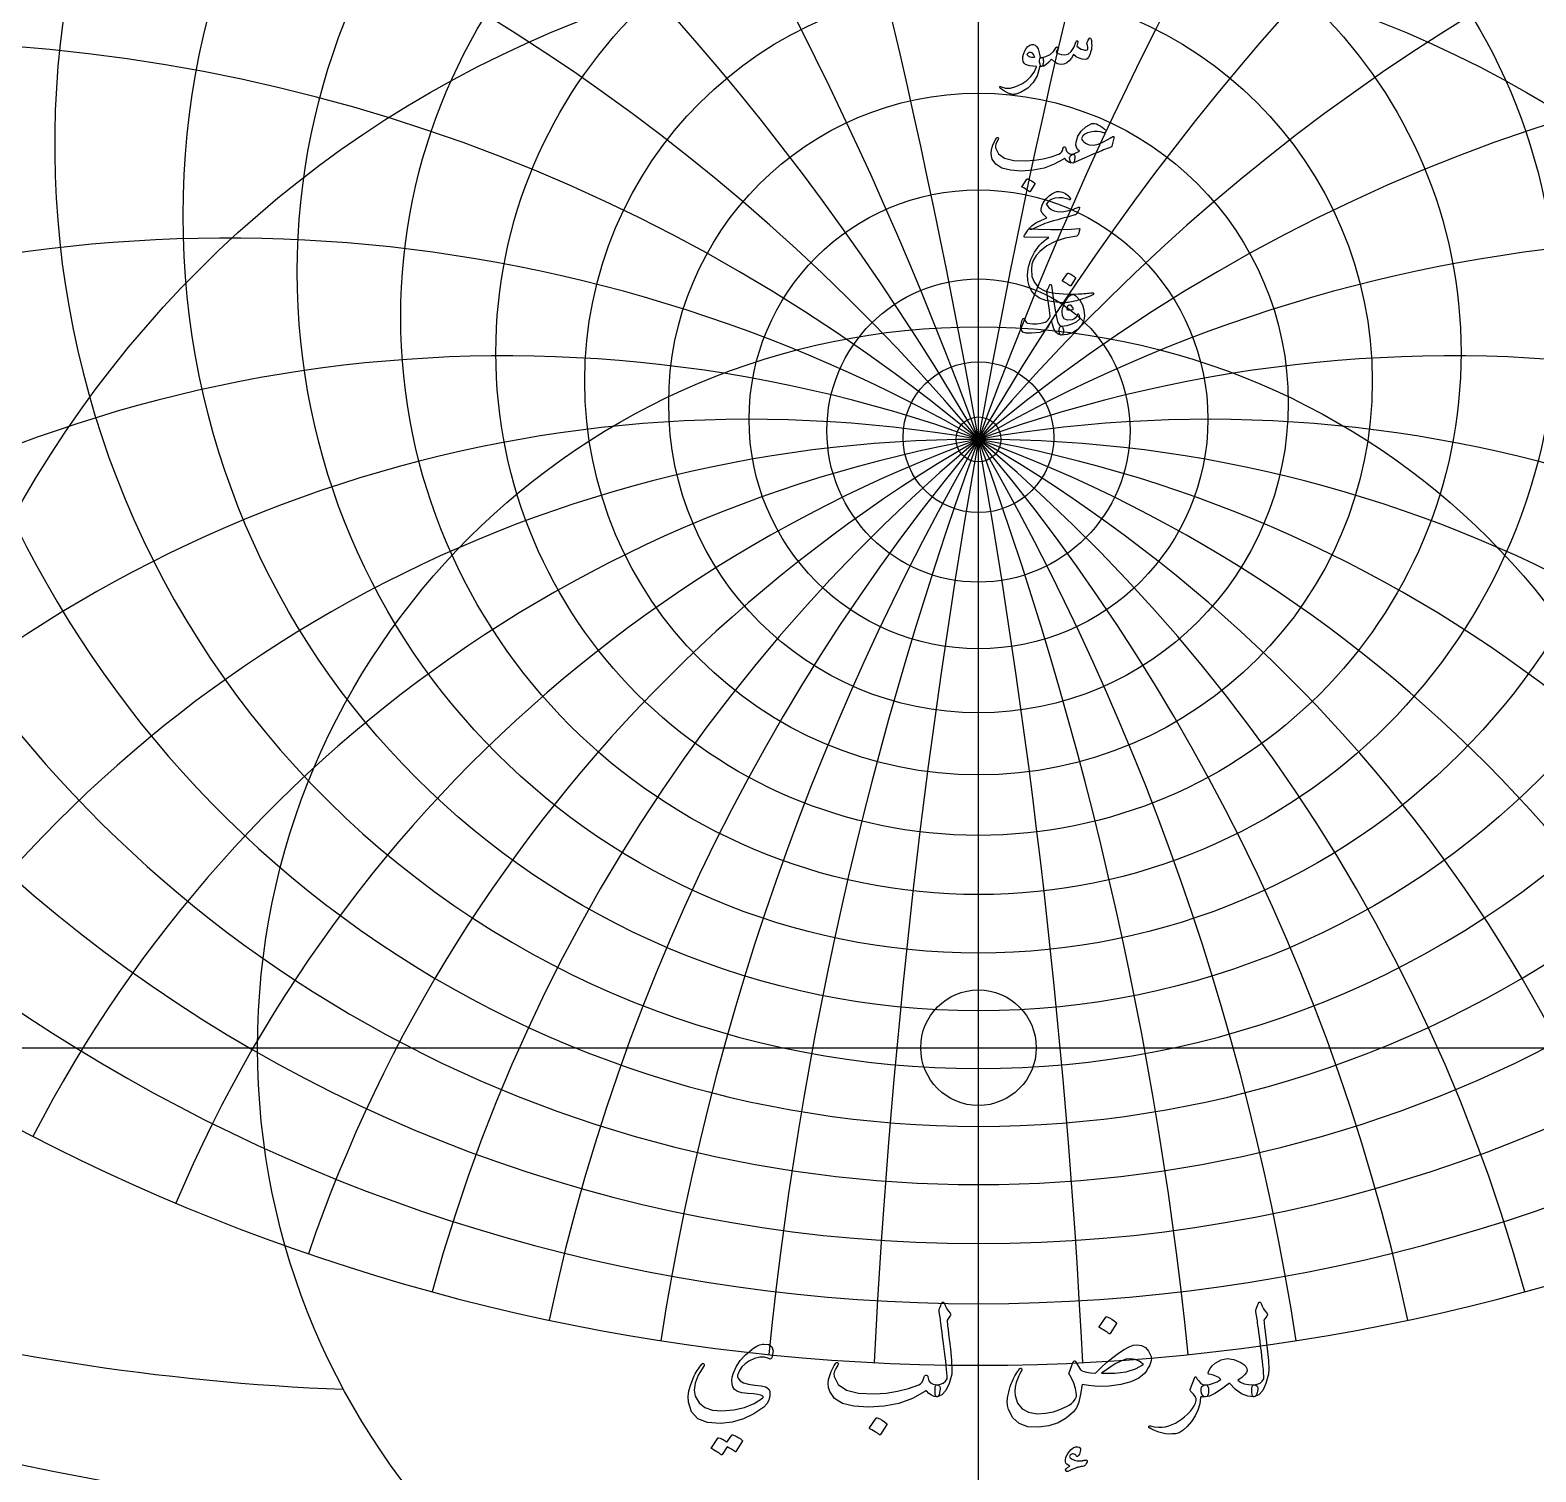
# Model space of a CAD drawing. Header units: millimetres. Extents: x -51 to 51, y -51 to 52.
# Drawn here: x -28.16 to 16.55, y -12.59 to 30.21 of the extents above; entities that cross this region are included whole.
import ezdxf

# ---------------------------------------------------------------- set-up
doc = ezdxf.new("R2010")
doc.units = ezdxf.units.MM
for name, color, linetype in [('CUT_INNER', 6, 'Continuous'), ('CUT_OUTER', 1, 'Continuous'), ('ENGRAVE', 7, 'Continuous'), ('ENGRAVE_FINE', 8, 'Continuous'), ('TEXT', 5, 'Continuous')]:
    doc.layers.add(name, color=color, linetype=linetype)

msp = doc.modelspace()

# ---------------------------------------------------------------- linework, layer by layer
at = {"layer": 'CUT_INNER'}
msp.add_circle((0, 0), 1.715, dxfattribs=at)
at = {"layer": 'CUT_OUTER'}
msp.add_arc((-0.0002, -0.0001), 50.6325, 130.42941, 87.80108, dxfattribs=at)
at = {"layer": 'ENGRAVE'}
for points in [[(0, -49.95), (0, 49.95)], [(-49.95, 0), (49.95, 0)]]:
    msp.add_lwpolyline(points, dxfattribs=at)
for centre, radius in [((0, 0), 49.95), ((0, 24.7087), 23.6145), ((0, 23.0358), 20.2232), ((0, 21.6992), 17.1524), ((0, 20.6336), 14.3273), ((0, 0), 32.6967), ((0, 19.7924), 11.6907), ((0, 19.1419), 9.1975), ((0, 18.6579), 6.8111), ((0, 18.3233), 4.5004), ((0, 0), 21.4029), ((0, 18.1268), 2.2383), ((0, 18.062), 0.666)]:
    msp.add_circle(centre, radius, dxfattribs=at)
for centre, radius, start, end in [((0, 26.8097), 27.428, 135.87342, 44.12658), ((0, 29.4721), 31.8063, 160.8584, 19.1416), ((0, 32.895), 36.9579, 178.89168, 1.10832), ((0, 37.3876), 43.202, 193.77581, 346.22419), ((0, 43.4564), 51.0551, 206.79103, 333.20897), ((0, -20.5637), 38.6257, 32.16667, 147.83333), ((0, -20.5637), 38.6257, 32.16667, 147.83333), ((0, 51.9886), 61.4157, 218.550774, 321.449226), ((-16.083, 60.0226), 70.2172, 241.184088, 267.742869)]:
    msp.add_arc(centre, radius, start, end, dxfattribs=at)
at = {"layer": 'ENGRAVE_FINE'}
for centre, radius, start, end in [((-219.057, -20.5637), 222.4363, 2.889929, 18.311962), ((-219.057, -20.5637), 222.4363, 2.889929, 18.311962), ((219.057, -20.5637), 222.4363, 161.688038, 177.110071), ((219.057, -20.5637), 222.4363, 161.688038, 177.110071), ((-106.1231, -20.5637), 112.9339, 5.820664, 36.96961), ((-106.1231, -20.5637), 112.9339, 5.820664, 36.96961), ((106.1231, -20.5637), 112.9339, 143.03039, 174.179336), ((106.1231, -20.5637), 112.9339, 143.03039, 174.179336), ((-66.9016, -20.5637), 77.2513, 8.835236, 56.357944), ((-66.9016, -20.5637), 77.2513, 8.835236, 56.357944), ((66.9016, -20.5637), 77.2513, 123.642056, 171.164764), ((66.9016, -20.5637), 77.2513, 123.642056, 171.164764), ((-46.0323, -20.5637), 60.0909, 11.981377, 76.938059), ((-46.0323, -20.5637), 60.0909, 11.981377, 76.938059), ((46.0323, -20.5637), 60.0909, 103.061941, 168.018623), ((46.0323, -20.5637), 60.0909, 103.061941, 168.018623), ((-32.4108, -20.5637), 50.4222, 15.31453, 99.26073), ((-32.4108, -20.5637), 50.4222, 15.31453, 99.26073), ((32.4108, -20.5637), 50.4222, 80.73927, 164.68547), ((32.4108, -20.5637), 50.4222, 80.73927, 164.68547), ((-22.3005, -20.5637), 44.6011, 18.90179, 123.86962), ((-22.3005, -20.5637), 44.6011, 18.90179, 123.86962), ((22.3005, -20.5637), 44.6011, 56.13038, 161.09821), ((22.3005, -20.5637), 44.6011, 56.13038, 161.09821), ((-14.0586, -20.5637), 41.1046, 22.82736, 135.23982), ((-14.0586, -20.5637), 41.1046, 22.82736, 135.23982), ((14.0586, -20.5637), 41.1046, 44.76018, 157.17264), ((14.0586, -20.5637), 41.1046, 44.76018, 157.17264), ((-6.8107, -20.5637), 39.2215, 27.20041, 142.07389), ((-6.8107, -20.5637), 39.2215, 27.20041, 142.07389), ((6.8107, -20.5637), 39.2215, 37.92611, 152.79959), ((6.8107, -20.5637), 39.2215, 37.92611, 152.79959), ((0, 123.9122), 139.2169, 249.143175, 290.856825)]:
    msp.add_arc(centre, radius, start, end, dxfattribs=at)
at = {"layer": 'TEXT'}
for points in [[(3.3011, 29.975), (3.3076, 29.9794), (3.3152, 29.978), (3.3238, 29.9706), (3.3336, 29.9573), (3.3441, 29.9348), (3.3521, 29.9026), (3.3574, 29.8609), (3.3602, 29.8096), (3.3611, 29.7512), (3.358, 29.6944), (3.3508, 29.639), (3.3395, 29.5851), (3.3067, 29.4802), (3.2701, 29.4049), (3.2299, 29.3591), (3.1859, 29.3428), (3.082, 29.3489), (2.9858, 29.3761), (2.8974, 29.4243), (2.8167, 29.4935), (2.7613, 29.3844), (2.6956, 29.2993), (2.6195, 29.2382), (2.5331, 29.2011), (2.4424, 29.1929), (2.3507, 29.2158), (2.2578, 29.2697), (2.1638, 29.3547), (2.0878, 29.2577), (2.0132, 29.1885), (1.9401, 29.147), (1.8684, 29.1331), (1.854, 29.1412), (1.8404, 29.1656), (1.8274, 29.2062), (1.8153, 29.2631), (1.8108, 29.3192), (1.8182, 29.3606), (1.8374, 29.3872), (1.8684, 29.399), (2.0047, 29.4298), (2.1239, 29.4898), (2.2262, 29.579), (2.3115, 29.6973), (2.3161, 29.7038), (2.3211, 29.7084), (2.3265, 29.7112), (2.3322, 29.7121), (2.3392, 29.7114), (2.3455, 29.7091), (2.351, 29.7055), (2.3558, 29.7003), (2.3586, 29.6844), (2.3521, 29.6574), (2.3365, 29.6194), (2.3115, 29.5703), (2.3442, 29.5325), (2.395, 29.5046), (2.4638, 29.4867), (2.5508, 29.4787), (2.6592, 29.5014), (2.7539, 29.5755), (2.8349, 29.7008), (2.9023, 29.8775), (2.9057, 29.8866), (2.9097, 29.893), (2.9145, 29.8969), (2.9201, 29.8982), (2.9284, 29.8975), (2.9356, 29.8952), (2.9417, 29.8916), (2.9466, 29.8864), (2.9503, 29.879), (2.9526, 29.8716), (2.9533, 29.8642), (2.9526, 29.8568), (2.923, 29.7328), (2.9575, 29.7021), (2.9991, 29.6752), (3.0476, 29.6519), (3.1032, 29.6323), (3.1573, 29.6196), (3.1985, 29.6168), (3.2267, 29.624), (3.2421, 29.6412), (3.247, 29.6674), (3.2443, 29.7047), (3.2337, 29.7531), (3.2155, 29.8125), (3.2186, 29.8293), (3.2339, 29.862), (3.2614, 29.9106), (3.3011, 29.975)], [(1.8093, 29.1006), (1.7401, 28.8575), (1.624, 28.6538), (1.461, 28.4897), (1.251, 28.3651), (1.2217, 28.3524), (1.1927, 28.3411), (1.1641, 28.331), (1.1358, 28.3222), (1.1081, 28.3149), (1.0812, 28.3093), (1.055, 28.3053), (1.0295, 28.303), (0.966, 28.3121), (0.8818, 28.3451), (0.7769, 28.4022), (0.6514, 28.4832), (0.6379, 28.4949), (0.6299, 28.5061), (0.6275, 28.517), (0.6307, 28.5275), (0.6377, 28.5357), (0.6469, 28.5393), (0.6584, 28.5386), (0.672, 28.5334), (0.8026, 28.4912), (0.949, 28.4913), (1.1113, 28.534), (1.2894, 28.6191), (1.4349, 28.7179), (1.5553, 28.834), (1.6506, 28.9675), (1.7207, 29.1183), (1.7202, 29.1237), (1.7185, 29.1279), (1.7157, 29.1311), (1.7119, 29.1331), (1.6101, 29.139), (1.5235, 29.1508), (1.4521, 29.1686), (1.3958, 29.1922), (1.3522, 29.2287), (1.3249, 29.2793), (1.3138, 29.344), (1.319, 29.4226), (1.3206, 29.433), (1.3227, 29.4437), (1.3251, 29.4545), (1.3278, 29.4654), (1.331, 29.4768), (1.3345, 29.4887), (1.3384, 29.5012), (1.3426, 29.5142), (1.3773, 29.5986), (1.4194, 29.6685), (1.4689, 29.7241), (1.5258, 29.7653), (1.5839, 29.7878), (1.6373, 29.7874), (1.6858, 29.7642), (1.7296, 29.718), (1.7678, 29.6538), (1.7968, 29.5792), (1.8165, 29.4942), (1.8271, 29.399), (1.8329, 29.3991), (1.8385, 29.3993), (1.844, 29.3998), (1.8492, 29.4004), (1.8545, 29.4011), (1.8599, 29.4016), (1.8656, 29.4018), (1.8714, 29.4019), (1.8913, 29.3977), (1.9068, 29.3849), (1.9179, 29.3637), (1.9246, 29.334), (1.9273, 29.3013), (1.9268, 29.2683), (1.9229, 29.2348), (1.9157, 29.2011), (1.9063, 29.1713), (1.8958, 29.1501), (1.8841, 29.1374), (1.8714, 29.1331), (1.8153, 29.1331), (1.8149, 29.1278), (1.8138, 29.1206), (1.8119, 29.1115), (1.8093, 29.1006)], [(1.6676, 29.4315), (1.6365, 29.4856), (1.6026, 29.5238), (1.5656, 29.5461), (1.5258, 29.5526), (1.5019, 29.5463), (1.4807, 29.5363), (1.4621, 29.5227), (1.446, 29.5053), (1.4408, 29.4961), (1.4401, 29.4861), (1.4438, 29.4754), (1.4519, 29.464), (1.4824, 29.4372), (1.5265, 29.4189), (1.5843, 29.4091), (1.6557, 29.4078), (1.6631, 29.4093), (1.6676, 29.4137), (1.669, 29.4211), (1.6676, 29.4315)], [(4.0204, 27.0041), (3.9614, 26.7678), (3.9547, 26.7563), (3.9436, 26.7456), (3.9281, 26.7357), (3.9082, 26.7264), (3.864, 26.7108), (3.817, 26.6936), (3.7672, 26.6746), (3.7147, 26.6541), (3.6594, 26.632), (3.6013, 26.6086), (3.5405, 26.584), (3.4769, 26.5581), (2.7975, 26.2626), (2.7665, 26.2695), (2.7413, 26.29), (2.7221, 26.3241), (2.7088, 26.3719), (2.7066, 26.4227), (2.7207, 26.4657), (2.7509, 26.501), (2.7975, 26.5285), (2.8033, 26.5312), (2.8148, 26.5363), (2.8321, 26.5437), (2.8551, 26.5536), (2.8836, 26.5657), (2.9175, 26.5798), (2.9567, 26.596), (3.0013, 26.6142), (2.9439, 26.6731), (2.9075, 26.7375), (2.8922, 26.8075), (2.8979, 26.883), (2.9548, 27.0626), (3.0515, 27.2146), (3.1881, 27.3388), (3.3646, 27.4354), (3.4032, 27.4444), (3.4481, 27.442), (3.4992, 27.4282), (3.5567, 27.4029), (3.6163, 27.3684), (3.6711, 27.3298), (3.7212, 27.2871), (3.7664, 27.2404), (3.7791, 27.2233), (3.7849, 27.2072), (3.7836, 27.1922), (3.7753, 27.1784), (3.7627, 27.1677), (3.7487, 27.1621), (3.7332, 27.1618), (3.7162, 27.1666), (3.6277, 27.1945), (3.5338, 27.2072), (3.4342, 27.2048), (3.3292, 27.1873), (3.2341, 27.1588), (3.1586, 27.1208), (3.1027, 27.0732), (3.0663, 27.0159), (3.0626, 26.9904), (3.0722, 26.9613), (3.0951, 26.9284), (3.1313, 26.8919), (3.1726, 26.8586), (3.214, 26.8328), (3.2553, 26.8143), (3.2967, 26.8032), (3.4206, 26.8001), (3.553, 26.8261), (3.6938, 26.8813), (3.8432, 26.9657), (3.8593, 26.9759), (3.875, 26.9856), (3.8903, 26.9951), (3.9052, 27.0041), (3.9196, 27.0126), (3.9333, 27.0204), (3.9462, 27.0274), (3.9584, 27.0336), (3.9922, 27.0495), (4.0138, 27.0499), (4.0232, 27.0348), (4.0204, 27.0041)], [(0.5435, 27.013), (0.5541, 27.0244), (0.565, 27.0292), (0.5762, 27.0274), (0.5879, 27.0189), (0.5967, 27.0078), (0.5997, 26.9952), (0.5967, 26.9812), (0.5879, 26.9657), (0.5428, 26.8959), (0.514, 26.8313), (0.5014, 26.7718), (0.5051, 26.7176), (0.5976, 26.5392), (0.7776, 26.4148), (1.0452, 26.3443), (1.4002, 26.3276), (1.6637, 26.347), (1.9164, 26.3875), (2.1585, 26.4489), (2.3898, 26.5315), (2.4306, 26.5557), (2.4644, 26.5928), (2.4912, 26.6428), (2.5109, 26.7058), (2.5176, 26.7237), (2.5287, 26.736), (2.5442, 26.7429), (2.5641, 26.7442), (2.5783, 26.7381), (2.5885, 26.7257), (2.5946, 26.707), (2.5966, 26.6821), (2.6104, 26.6205), (2.649, 26.5743), (2.7124, 26.5436), (2.8004, 26.5285), (2.8322, 26.5215), (2.8536, 26.5034), (2.8647, 26.4742), (2.8654, 26.434), (2.8547, 26.359), (2.8403, 26.3055), (2.8222, 26.2734), (2.8004, 26.2626), (2.7356, 26.2711), (2.6741, 26.2966), (2.616, 26.3391), (2.5611, 26.3985), (2.5565, 26.4009), (2.5486, 26.3993), (2.5373, 26.3935), (2.5227, 26.3838), (2.2473, 26.2287), (1.9467, 26.1179), (1.621, 26.0514), (1.2702, 26.0293), (0.946, 26.0514), (0.6942, 26.1179), (0.5147, 26.2287), (0.4077, 26.3838), (0.3833, 26.4704), (0.3752, 26.5588), (0.3833, 26.6491), (0.4077, 26.7412), (0.4405, 26.8269), (0.4741, 26.9007), (0.5085, 26.9628), (0.5435, 27.013)], [(1.4386, 25.787), (1.4423, 25.7907), (1.4475, 25.793), (1.4541, 25.7937), (1.4622, 25.793), (1.5197, 25.7697), (1.5738, 25.7413), (1.6245, 25.7077), (1.672, 25.6689), (1.6766, 25.663), (1.6786, 25.6571), (1.6781, 25.6512), (1.6749, 25.6453), (1.5361, 25.4207), (1.5309, 25.4154), (1.5243, 25.4141), (1.5162, 25.4169), (1.5066, 25.4237), (1.4982, 25.4296), (1.4851, 25.4385), (1.4672, 25.4503), (1.4445, 25.4651), (1.4166, 25.4828), (1.3832, 25.5035), (1.3443, 25.5271), (1.2998, 25.5537), (1.2939, 25.5581), (1.2909, 25.5625), (1.2909, 25.567), (1.2939, 25.5714)], [(2.9969, 24.9526), (2.9993, 24.9317), (2.9858, 24.8928), (2.9564, 24.8357), (2.9112, 24.7606), (2.9016, 24.7484), (2.8905, 24.7384), (2.878, 24.7307), (2.8639, 24.7251), (2.6749, 24.6731), (2.5065, 24.6262), (2.3588, 24.5844), (2.2318, 24.5479), (2.1254, 24.5167), (2.0398, 24.491), (1.9748, 24.4709), (1.9305, 24.4563), (1.573, 24.2968), (1.5479, 24.2949), (1.5287, 24.2983), (1.5154, 24.3068), (1.508, 24.3204), (1.5078, 24.3254), (1.5102, 24.3315), (1.5152, 24.3387), (1.5228, 24.347), (1.5955, 24.4153), (1.7045, 24.4873), (1.8496, 24.563), (2.0309, 24.6424), (1.9816, 24.6845), (1.9401, 24.7251), (1.9063, 24.7643), (1.8802, 24.8019), (1.8642, 24.8431), (1.8603, 24.8928), (1.8686, 24.9509), (1.8891, 25.0176), (1.9223, 25.087), (1.9689, 25.1564), (2.0287, 25.2258), (2.1018, 25.2952), (2.1814, 25.3552), (2.2576, 25.3964), (2.3305, 25.4188), (2.4002, 25.4223), (2.4945, 25.4033), (2.5796, 25.3639), (2.6555, 25.3043), (2.7221, 25.2243), (2.728, 25.2144), (2.731, 25.2051), (2.731, 25.1967), (2.728, 25.1889), (2.7216, 25.1817), (2.714, 25.1778), (2.7053, 25.1773), (2.6956, 25.18), (2.6521, 25.1939), (2.6103, 25.2059), (2.5701, 25.216), (2.5316, 25.2243), (2.495, 25.2306), (2.4603, 25.2347), (2.4278, 25.2365), (2.3972, 25.2362), (2.27, 25.2212), (2.1631, 25.1852), (2.0765, 25.1282), (2.0102, 25.0501), (2.0807, 24.9572), (2.1594, 24.8883), (2.2462, 24.8435), (2.3411, 24.8226), (2.4823, 24.8211), (2.6343, 24.8433), (2.7969, 24.8891), (2.9703, 24.9585), (2.9775, 24.9603), (2.9843, 24.96), (2.9908, 24.9574), (2.9969, 24.9526)], [(1.7709, 24.3056), (2.15, 24.2924), (2.4777, 24.2909), (2.7541, 24.3012), (2.9791, 24.3234), (2.9861, 24.3242), (2.9921, 24.3237), (2.9971, 24.322), (3.0013, 24.3189), (3.0043, 24.3148), (3.0061, 24.3097), (3.0066, 24.3037), (3.0057, 24.2968), (2.9999, 24.2698), (2.9943, 24.2451), (2.9888, 24.2226), (2.9836, 24.2023), (2.9785, 24.1842), (2.9736, 24.1683), (2.9689, 24.1546), (2.9644, 24.1432), (2.9548, 24.1249), (2.9437, 24.1114), (2.9311, 24.1027), (2.9171, 24.0989), (2.5759, 24.037), (2.279, 23.9401), (2.0265, 23.8081), (1.8182, 23.641), (1.713, 23.5208), (1.6365, 23.3936), (1.5889, 23.2594), (1.5701, 23.1181), (1.5882, 22.8964), (1.6602, 22.7156), (1.7861, 22.5759), (1.9659, 22.4771), (2.0591, 22.4472), (2.1616, 22.4224), (2.2733, 22.4029), (2.3942, 22.3885), (2.5242, 22.3791), (2.6631, 22.3744), (2.8108, 22.3746), (2.9673, 22.3796), (3.023, 22.3828), (3.0777, 22.3863), (3.1316, 22.3901), (3.1844, 22.3944), (3.2361, 22.399), (3.286, 22.404), (3.3343, 22.4093), (3.3809, 22.4151), (3.3951, 22.4158), (3.4053, 22.4121), (3.4114, 22.404), (3.4134, 22.3914), (3.4123, 22.3768), (3.409, 22.3656), (3.4034, 22.3576), (3.3957, 22.353), (3.3122, 22.3178), (3.2332, 22.2858), (3.1586, 22.2572), (3.0884, 22.2319), (3.0229, 22.2098), (2.9622, 22.1906), (2.9062, 22.1743), (2.8551, 22.161), (2.807, 22.1512), (2.7602, 22.1426), (2.7147, 22.135), (2.6704, 22.1285), (2.6273, 22.1235), (2.5851, 22.1204), (2.5439, 22.1191), (2.5035, 22.1197), (2.2281, 22.1411), (1.9984, 22.1876), (1.8145, 22.2592), (1.6764, 22.356), (1.5751, 22.4769), (1.5043, 22.6182), (1.4643, 22.7797), (1.4549, 22.9616), (1.4838, 23.1872), (1.5531, 23.4061), (1.6626, 23.6185), (1.8123, 23.8241), (1.8708, 23.8864), (1.9371, 23.946), (2.0111, 24.003), (2.0929, 24.0575), (1.3781, 24.0634), (1.3609, 24.0708), (1.3537, 24.0841), (1.3565, 24.1033), (1.3692, 24.1284), (1.3932, 24.165), (1.415, 24.1978), (1.4346, 24.227), (1.4519, 24.2525), (1.467, 24.2741), (1.48, 24.2916), (1.4907, 24.3051), (1.4992, 24.3145), (1.5184, 24.3162), (1.5701, 24.3152), (1.6543, 24.3117), (1.7709, 24.3056)], [(2.6409, 22.9903), (2.6446, 22.994), (2.6498, 22.9962), (2.6564, 22.9969), (2.6645, 22.9962), (2.722, 22.9729), (2.7761, 22.9445), (2.8268, 22.9109), (2.8743, 22.8721), (2.8789, 22.8662), (2.8809, 22.8603), (2.8804, 22.8544), (2.8772, 22.8485), (2.7384, 22.624), (2.7332, 22.6186), (2.7266, 22.6173), (2.7184, 22.6201), (2.7088, 22.6269), (2.7005, 22.6328), (2.6874, 22.6417), (2.6695, 22.6535), (2.6468, 22.6683), (2.6189, 22.686), (2.5855, 22.7067), (2.5466, 22.7303), (2.5021, 22.7569), (2.4962, 22.7613), (2.4932, 22.7658), (2.4932, 22.7702), (2.4962, 22.7746)], [(2.4578, 21.4246), (2.4792, 21.4143), (2.4962, 21.3981), (2.5087, 21.3759), (2.5168, 21.3478), (2.5222, 21.3131), (2.5235, 21.2799), (2.5207, 21.2481), (2.5139, 21.2179), (2.5037, 21.192), (2.491, 21.1735), (2.4757, 21.1625), (2.4578, 21.1588), (2.3693, 21.1833), (2.296, 21.2452), (2.2379, 21.3443), (2.1948, 21.4808), (2.1893, 21.5043), (2.1845, 21.5247), (2.1804, 21.542), (2.1771, 21.5561), (2.1745, 21.5671), (2.1727, 21.5749), (2.1716, 21.5796), (2.1712, 21.5812), (2.1668, 21.5899), (2.1624, 21.5923), (2.1579, 21.5884), (2.1535, 21.5782), (2.1033, 21.4649), (2.0471, 21.3759), (1.9851, 21.3113), (1.9172, 21.271), (1.8186, 21.24), (1.703, 21.2208), (1.5704, 21.2134), (1.4209, 21.2179), (1.321, 21.2487), (1.2665, 21.3235), (1.2575, 21.4422), (1.2939, 21.6048), (1.3022, 21.6244), (1.3123, 21.6388), (1.3243, 21.648), (1.3382, 21.6521), (1.3518, 21.6508), (1.3633, 21.644), (1.3725, 21.6316), (1.3795, 21.6137), (1.3945, 21.5755), (1.4128, 21.5465), (1.4344, 21.5267), (1.4593, 21.5162), (1.5991, 21.4948), (1.7318, 21.4926), (1.8575, 21.5096), (1.9762, 21.5458), (2.0278, 21.5727), (2.07, 21.6093), (2.1031, 21.6554), (2.1269, 21.7112), (2.1254, 21.7376), (2.118, 21.7991), (2.1047, 21.8956), (2.0855, 22.0273), (2.0758, 22.0977), (2.0671, 22.1613), (2.0595, 22.2181), (2.0531, 22.268), (2.0475, 22.3108), (2.0427, 22.3459), (2.0387, 22.3735), (2.0353, 22.3936), (2.0326, 22.4242), (2.0331, 22.4512), (2.037, 22.4744), (2.0442, 22.494), (2.0556, 22.5183), (2.0663, 22.5409), (2.0763, 22.5619), (2.0855, 22.5811), (2.0939, 22.5988), (2.1011, 22.6147), (2.1071, 22.6291), (2.1121, 22.6417), (2.1173, 22.6519), (2.1239, 22.6587), (2.1321, 22.6622), (2.1417, 22.6624), (2.1522, 22.6583), (2.1601, 22.652), (2.1655, 22.6435), (2.1683, 22.6328), (2.1863, 22.4817), (2.2048, 22.3385), (2.2239, 22.2033), (2.2436, 22.076), (2.2636, 21.9566), (2.2838, 21.8452), (2.3042, 21.7417), (2.3248, 21.6462), (2.3497, 21.557), (2.3802, 21.4904), (2.4162, 21.4462), (2.4578, 21.4246)], [(2.7975, 22.367), (2.8178, 22.364), (2.8403, 22.3552), (2.865, 22.3404), (2.892, 22.3197), (3.0074, 22.1968), (3.0877, 22.0583), (3.1329, 21.9043), (3.1431, 21.7348), (3.134, 21.6466), (3.1158, 21.5679), (3.0883, 21.4989), (3.0515, 21.4394), (2.9324, 21.3166), (2.7938, 21.2289), (2.6356, 21.1763), (2.4578, 21.1588), (2.4398, 21.163), (2.4245, 21.1758), (2.4118, 21.197), (2.4016, 21.2267), (2.3978, 21.2432), (2.3954, 21.26), (2.3942, 21.2771), (2.3942, 21.2947), (2.3953, 21.312), (2.3968, 21.3286), (2.399, 21.3445), (2.4016, 21.3597), (2.4096, 21.3859), (2.4216, 21.4054), (2.4376, 21.4184), (2.4578, 21.4246), (2.6309, 21.4479), (2.7812, 21.4911), (2.9086, 21.5542), (3.0131, 21.6373), (3.0081, 21.6789), (3.002, 21.7119), (2.9948, 21.7365), (2.9865, 21.7525), (2.9766, 21.7664), (2.9673, 21.7754), (2.9588, 21.7797), (2.9511, 21.7791), (2.9457, 21.7773), (2.9415, 21.7747), (2.9383, 21.7714), (2.9363, 21.7673), (2.9079, 21.709), (2.8728, 21.6639), (2.8311, 21.6322), (2.7827, 21.6137), (2.6422, 21.6028), (2.5456, 21.641), (2.493, 21.7284), (2.4843, 21.8648), (2.4962, 21.9431), (2.5198, 22.0243), (2.5552, 22.1085), (2.6025, 22.1956), (2.6524, 22.2706), (2.7015, 22.3241), (2.7498, 22.3563), (2.7975, 22.367)], [(2.7, 22.0479), (2.6706, 22.0396), (2.6476, 22.0177), (2.6308, 21.982), (2.6202, 21.9327), (2.6204, 21.925), (2.621, 21.9194), (2.6219, 21.9161), (2.6232, 21.915), (2.6529, 21.9078), (2.683, 21.9039), (2.7135, 21.9034), (2.7443, 21.9061), (2.7714, 21.9119), (2.7938, 21.9202), (2.8113, 21.9311), (2.8241, 21.9445), (2.7908, 21.992), (2.7591, 22.025), (2.7288, 22.0437), (2.7, 22.0479)], [(-1.1659, -7.7644), (-1.1393, -7.7001), (-1.1186, -7.6492), (-1.1038, -7.6115), (-1.095, -7.5871), (-1.0881, -7.5716), (-1.0792, -7.5605), (-1.0684, -7.5539), (-1.0556, -7.5517), (-1.0411, -7.5541), (-1.029, -7.5615), (-1.0194, -7.5738), (-1.0122, -7.5911), (-0.9795, -7.6755), (-0.9404, -7.7516), (-0.8948, -7.8193), (-0.8429, -7.8786), (-0.8284, -7.8976), (-0.8242, -7.919), (-0.8303, -7.9428), (-0.8468, -7.9692), (-0.9335, -8.0913), (-0.9276, -8.1459), (-0.9217, -8.1996), (-0.9157, -8.2523), (-0.9098, -8.304), (-0.9039, -8.3547), (-0.898, -8.4044), (-0.8921, -8.4532), (-0.8862, -8.5009), (-0.8318, -8.943), (-0.7986, -9.2887), (-0.7865, -9.5378), (-0.7956, -9.6904), (-0.87, -9.9673), (-0.967, -10.1719), (-1.0866, -10.3041), (-1.2289, -10.3639), (-1.2328, -10.3639), (-1.2368, -10.3639), (-1.2407, -10.3639), (-1.2446, -10.3639), (-1.268, -10.3418), (-1.283, -10.2911), (-1.2897, -10.2118), (-1.288, -10.104), (-1.2843, -10.0641), (-1.2732, -10.035), (-1.2547, -10.0168), (-1.2289, -10.0094), (-1.1289, -9.9895), (-1.0457, -9.9533), (-0.9793, -9.9009), (-0.9295, -9.8322), (-0.9329, -9.7497), (-0.9389, -9.6559), (-0.9476, -9.5508), (-0.9591, -9.4344), (-0.973, -9.3071), (-0.9891, -9.1695), (-1.0074, -9.0216), (-1.028, -8.8633), (-1.047, -8.7077), (-1.0644, -8.5679), (-1.0804, -8.4438), (-1.095, -8.3355), (-1.1075, -8.2429), (-1.1176, -8.1661), (-1.1252, -8.1051), (-1.1304, -8.0598), (-1.1698, -7.8353), (-1.171, -7.8131), (-1.1708, -7.7939), (-1.1691, -7.7777), (-1.1659, -7.7644)], [(8.2398, -7.7644), (8.2664, -7.7001), (8.287, -7.6492), (8.3018, -7.6115), (8.3107, -7.5871), (8.3176, -7.5716), (8.3264, -7.5605), (8.3373, -7.5539), (8.3501, -7.5517), (8.3646, -7.5541), (8.3767, -7.5615), (8.3863, -7.5738), (8.3934, -7.5911), (8.4261, -7.6755), (8.4653, -7.7516), (8.5108, -7.8193), (8.5628, -7.8786), (8.5773, -7.8976), (8.5815, -7.919), (8.5753, -7.9428), (8.5588, -7.9692), (8.4722, -8.0913), (8.4781, -8.1459), (8.484, -8.1996), (8.4899, -8.2523), (8.4958, -8.304), (8.5017, -8.3547), (8.5076, -8.4044), (8.5135, -8.4532), (8.5194, -8.5009), (8.5738, -8.943), (8.6071, -9.2887), (8.6191, -9.5378), (8.61, -9.6904), (8.5357, -9.9673), (8.4387, -10.1719), (8.319, -10.3041), (8.1768, -10.3639), (8.1728, -10.3639), (8.1689, -10.3639), (8.1649, -10.3639), (8.161, -10.3639), (8.1376, -10.3418), (8.1226, -10.2911), (8.116, -10.2118), (8.1177, -10.104), (8.1214, -10.0641), (8.1325, -10.035), (8.1509, -10.0168), (8.1768, -10.0094), (8.2767, -9.9895), (8.3599, -9.9533), (8.4264, -9.9009), (8.4761, -9.8322), (8.4728, -9.7497), (8.4667, -9.6559), (8.458, -9.5508), (8.4466, -9.4344), (8.4327, -9.3071), (8.4165, -9.1695), (8.3982, -9.0216), (8.3776, -8.8633), (8.3587, -8.7077), (8.3412, -8.5679), (8.3252, -8.4438), (8.3107, -8.3355), (8.2981, -8.2429), (8.288, -8.1661), (8.2804, -8.1051), (8.2752, -8.0598), (8.2358, -7.8353), (8.2346, -7.8131), (8.2349, -7.7939), (8.2366, -7.7777), (8.2398, -7.7644)], [(3.7812, -7.9968), (3.7861, -7.9918), (3.793, -7.9889), (3.8018, -7.9879), (3.8127, -7.9889), (3.8892, -8.0199), (3.9614, -8.0578), (4.0291, -8.1026), (4.0923, -8.1543), (4.0985, -8.1622), (4.1012, -8.1701), (4.1004, -8.1779), (4.0963, -8.1858), (3.9111, -8.4852), (3.9042, -8.4923), (3.8954, -8.494), (3.8846, -8.4903), (3.8718, -8.4812), (3.8607, -8.4733), (3.8432, -8.4615), (3.8193, -8.4458), (3.789, -8.4261), (3.7519, -8.4024), (3.7073, -8.3749), (3.6554, -8.3434), (3.596, -8.3079), (3.5882, -8.302), (3.5842, -8.2961), (3.5842, -8.2902), (3.5882, -8.2843)], [(-6.2232, -9.2296), (-6.3507, -9.187), (-6.493, -9.1853), (-6.65, -9.2244), (-6.8218, -9.3044), (-6.9309, -9.3807), (-7.0217, -9.4718), (-7.0944, -9.5777), (-7.1488, -9.6983), (-7.1542, -9.7224), (-7.1547, -9.7475), (-7.1502, -9.7736), (-7.1409, -9.8007), (-7.0784, -9.8849), (-6.9735, -9.9484), (-6.8263, -9.9912), (-6.6367, -10.0134), (-6.4496, -10.0333), (-6.3138, -10.0695), (-6.2291, -10.1219), (-6.1956, -10.1906), (-6.1919, -10.3344), (-6.2202, -10.4624), (-6.2805, -10.5746), (-6.3728, -10.6711), (-6.666, -10.8713), (-6.9784, -11.0187), (-7.31, -11.1135), (-7.6608, -11.1556), (-8.0438, -11.129), (-8.3304, -11.0138), (-8.5204, -10.81), (-8.614, -10.5175), (-8.6194, -10.357), (-8.5962, -10.1827), (-8.5445, -9.9947), (-8.4643, -9.7928), (-8.4363, -9.7367), (-8.4077, -9.6825), (-8.3783, -9.6303), (-8.3481, -9.5801), (-8.317, -9.5316), (-8.2846, -9.4846), (-8.251, -9.4391), (-8.2161, -9.395), (-8.1974, -9.3768), (-8.1807, -9.3694), (-8.1659, -9.3728), (-8.1531, -9.3871), (-8.146, -9.4048), (-8.1443, -9.4226), (-8.148, -9.4403), (-8.1571, -9.458), (-8.319, -9.719), (-8.4151, -9.9543), (-8.4451, -10.164), (-8.4091, -10.3482), (-8.2934, -10.5421), (-8.1236, -10.679), (-7.8996, -10.7588), (-7.6214, -10.7814), (-7.2649, -10.7531), (-6.9439, -10.68), (-6.6584, -10.5621), (-6.4083, -10.3994), (-6.3933, -10.3856), (-6.3876, -10.3718), (-6.3913, -10.358), (-6.4043, -10.3442), (-6.4573, -10.3186), (-6.5491, -10.297), (-6.6798, -10.2792), (-6.8494, -10.2655), (-7.022, -10.2443), (-7.1537, -10.2044), (-7.2445, -10.1458), (-7.2945, -10.0685), (-7.3176, -9.9777), (-7.324, -9.8824), (-7.3137, -9.7827), (-7.2866, -9.6786), (-7.1987, -9.474), (-7.0769, -9.2857), (-6.9211, -9.1136), (-6.7313, -8.9578), (-6.6808, -8.9209), (-6.6318, -8.8889), (-6.5843, -8.8618), (-6.5383, -8.8396), (-6.4939, -8.8222), (-6.4516, -8.8091), (-6.4112, -8.8005), (-6.3728, -8.7963), (-6.2227, -8.8103), (-6.1306, -8.8761), (-6.0966, -8.9935), (-6.1208, -9.1626), (-6.139, -9.2082), (-6.1621, -9.2345), (-6.1902, -9.2416), (-6.2232, -9.2296)], [(4.7028, -8.816), (4.8402, -8.8362), (4.9569, -8.9007), (5.0529, -9.0095), (5.1282, -9.1626), (5.1366, -9.2212), (5.1302, -9.2867), (5.109, -9.3591), (5.0731, -9.4383), (5.0317, -9.5146), (4.9943, -9.5782), (4.9608, -9.6289), (4.9313, -9.6668), (4.7589, -9.8086), (4.5256, -9.9188), (4.2312, -9.9976), (3.8757, -10.0449), (3.6618, -10.0552), (3.4572, -10.0508), (3.262, -10.0316), (3.0761, -9.9976), (3.0323, -10.2864), (2.9757, -10.5185), (2.9063, -10.694), (2.8241, -10.8129), (2.6084, -10.9963), (2.3632, -11.133), (2.0885, -11.2228), (1.7842, -11.2659), (1.464, -11.2509), (1.2082, -11.1586), (1.0169, -10.9889), (0.8901, -10.742), (0.8793, -10.7038), (0.8705, -10.6638), (0.8636, -10.622), (0.8586, -10.5786), (0.8562, -10.5337), (0.8567, -10.4875), (0.8601, -10.4401), (0.8665, -10.3915), (0.8803, -10.3055), (0.898, -10.2207), (0.9197, -10.1371), (0.9453, -10.0547), (0.9746, -9.9739), (1.0073, -9.8947), (1.0435, -9.8173), (1.0831, -9.7416), (1.1007, -9.7108), (1.1181, -9.6815), (1.1352, -9.6537), (1.1521, -9.6274), (1.1684, -9.6025), (1.1841, -9.5791), (1.199, -9.5572), (1.2131, -9.5368), (1.2232, -9.5252), (1.2338, -9.5181), (1.2449, -9.5154), (1.2564, -9.5171), (1.2688, -9.5218), (1.2781, -9.5279), (1.2845, -9.5356), (1.288, -9.5447), (1.2889, -9.555), (1.288, -9.5663), (1.285, -9.5786), (1.2801, -9.5919), (1.2513, -9.6355), (1.224, -9.6835), (1.1981, -9.7359), (1.1737, -9.7928), (1.1225, -9.9383), (1.091, -10.0754), (1.0792, -10.2042), (1.0871, -10.3245), (1.1607, -10.5532), (1.2949, -10.7194), (1.4896, -10.823), (1.7448, -10.8641), (1.9915, -10.8526), (2.2313, -10.806), (2.4642, -10.7246), (2.6901, -10.6081), (2.7583, -10.5596), (2.8172, -10.5008), (2.8666, -10.4316), (2.9068, -10.3521), (2.9114, -10.341), (2.9137, -10.3275), (2.9134, -10.3115), (2.9107, -10.293), (2.876, -10.1168), (2.8309, -9.9622), (2.7756, -9.8292), (2.7098, -9.718), (2.6968, -9.6975), (2.6892, -9.6796), (2.6869, -9.6641), (2.6901, -9.651), (2.8122, -9.328), (2.8297, -9.3037), (2.8467, -9.2936), (2.8632, -9.2978), (2.8792, -9.3162), (3.0249, -9.5644), (3.103, -9.6013), (3.2032, -9.6294), (3.3255, -9.6486), (3.47, -9.6589), (3.6416, -9.4917), (3.8137, -9.3369), (3.9862, -9.1944), (4.1593, -9.0641), (4.3247, -8.9556), (4.4704, -8.878), (4.5965, -8.8315), (4.7028, -8.816)], [(-4.2341, -9.3635), (-4.2201, -9.3482), (-4.2056, -9.3418), (-4.1905, -9.3443), (-4.175, -9.3556), (-4.1632, -9.3704), (-4.1593, -9.3871), (-4.1632, -9.4058), (-4.175, -9.4265), (-4.2351, -9.5196), (-4.2735, -9.6057), (-4.2902, -9.685), (-4.2853, -9.7574), (-4.162, -9.9952), (-3.922, -10.1611), (-3.5653, -10.2551), (-3.0919, -10.2773), (-2.7406, -10.2514), (-2.4036, -10.1975), (-2.0809, -10.1155), (-1.7724, -10.0055), (-1.718, -9.9733), (-1.673, -9.9238), (-1.6373, -9.8571), (-1.6109, -9.7731), (-1.6021, -9.7492), (-1.5873, -9.7327), (-1.5666, -9.7236), (-1.54, -9.7219), (-1.5211, -9.73), (-1.5075, -9.7465), (-1.4994, -9.7714), (-1.4967, -9.8046), (-1.4782, -9.8868), (-1.4268, -9.9484), (-1.3424, -9.9893), (-1.2249, -10.0094), (-1.1826, -10.0188), (-1.154, -10.0429), (-1.1393, -10.0818), (-1.1383, -10.1355), (-1.1526, -10.2354), (-1.1718, -10.3068), (-1.1959, -10.3496), (-1.2249, -10.3639), (-1.3113, -10.3526), (-1.3933, -10.3186), (-1.4709, -10.262), (-1.544, -10.1827), (-1.5501, -10.1795), (-1.5607, -10.1818), (-1.5757, -10.1894), (-1.5952, -10.2024), (-1.9625, -10.4092), (-2.3632, -10.5569), (-2.7975, -10.6455), (-3.2652, -10.6751), (-3.6975, -10.6455), (-4.0332, -10.5569), (-4.2725, -10.4092), (-4.4153, -10.2024), (-4.4478, -10.087), (-4.4586, -9.9691), (-4.4478, -9.8487), (-4.4153, -9.7259), (-4.3715, -9.6116), (-4.3267, -9.5132), (-4.2809, -9.4304), (-4.2341, -9.3635)], [(4.8958, -9.3989), (4.7749, -9.3069), (4.6487, -9.2512), (4.517, -9.232), (4.3798, -9.2493), (4.2312, -9.3017), (4.0608, -9.3881), (3.8688, -9.5085), (3.6551, -9.6628), (4.0443, -9.6641), (4.3808, -9.6205), (4.6647, -9.5321), (4.8958, -9.3989)], [(8.1768, -10.0094), (8.2344, -10.0181), (8.2733, -10.0439), (8.2934, -10.087), (8.2949, -10.1473), (8.2757, -10.2406), (8.2496, -10.3078), (8.2166, -10.3489), (8.1768, -10.3639), (7.9953, -10.3474), (7.8134, -10.2743), (7.631, -10.1446), (7.4481, -9.9582), (7.2174, -10.1372), (7.0217, -10.2645), (6.861, -10.34), (6.7352, -10.3639), (6.6936, -10.3546), (6.6594, -10.3265), (6.6325, -10.2797), (6.6131, -10.2143), (6.6074, -10.1276), (6.6259, -10.0646), (6.6685, -10.0252), (6.7352, -10.0094), (6.7959, -10.0035), (6.8558, -9.9937), (6.915, -9.9799), (6.9735, -9.9622), (7.0312, -9.9403), (7.0882, -9.9139), (7.1445, -9.8832), (7.2, -9.848), (7.1318, -9.7923), (7.0493, -9.7475), (6.9526, -9.7135), (6.8415, -9.6904), (6.8314, -9.6862), (6.8248, -9.6776), (6.8216, -9.6646), (6.8218, -9.6471), (6.8406, -9.5868), (6.8809, -9.5201), (6.943, -9.4469), (7.0267, -9.3674), (7.2012, -9.2628), (7.3861, -9.2247), (7.5813, -9.253), (7.7868, -9.3477), (7.874, -9.4083), (7.9345, -9.4679), (7.9685, -9.5265), (7.9759, -9.5841), (7.9542, -9.6461), (7.9011, -9.714), (7.8164, -9.7879), (7.7002, -9.8676), (7.7831, -9.9297), (7.8902, -9.974), (8.0214, -10.0006), (8.1768, -10.0094)], [(6.2901, -10.1197), (6.4122, -9.8046), (6.4258, -9.7795), (6.4388, -9.7672), (6.4514, -9.7677), (6.4634, -9.781), (6.4964, -9.8361), (6.5284, -9.8834), (6.5594, -9.9228), (6.5895, -9.9543), (6.6224, -9.9784), (6.6584, -9.9957), (6.6973, -10.006), (6.7391, -10.0094), (6.7805, -10.0203), (6.81, -10.0528), (6.8278, -10.1069), (6.8337, -10.1827), (6.8278, -10.2591), (6.81, -10.3147), (6.7805, -10.3496), (6.7391, -10.3639), (6.7074, -10.3654), (6.6751, -10.3659), (6.6424, -10.3654), (6.6092, -10.3639), (6.6035, -10.3654), (6.5983, -10.3698), (6.5936, -10.3772), (6.5895, -10.3876), (6.5683, -10.5739), (6.5166, -10.7548), (6.4344, -10.9304), (6.3216, -11.1005), (6.1958, -11.2484), (6.0745, -11.3575), (5.9575, -11.4276), (5.845, -11.4589), (5.7392, -11.467), (5.6422, -11.4677), (5.5541, -11.4611), (5.4748, -11.4471), (5.436, -11.4362), (5.3946, -11.4234), (5.3504, -11.4087), (5.3035, -11.3919), (5.2541, -11.3727), (5.2025, -11.3506), (5.1488, -11.3255), (5.0928, -11.2974), (5.0787, -11.291), (5.0681, -11.2836), (5.061, -11.2752), (5.0573, -11.2659), (5.0548, -11.2533), (5.0553, -11.2432), (5.0588, -11.2356), (5.0652, -11.2304), (5.0736, -11.2258), (5.0829, -11.2235), (5.0932, -11.2238), (5.1046, -11.2265), (5.2286, -11.2516), (5.3448, -11.2639), (5.4531, -11.2634), (5.5536, -11.2501), (5.6529, -11.2239), (5.75, -11.1886), (5.8449, -11.1442), (5.9376, -11.0906), (6.0283, -11.0282), (6.1173, -10.9572), (6.2046, -10.8776), (6.2901, -10.7893), (6.3544, -10.7088), (6.4053, -10.6288), (6.443, -10.5493), (6.4674, -10.4703), (6.4602, -10.4151), (6.4309, -10.3521), (6.3795, -10.2812), (6.3059, -10.2024), (6.2931, -10.1855), (6.2862, -10.166), (6.2852, -10.1441), (6.2901, -10.1197)], [(-3.0407, -10.9981), (-3.0358, -10.9931), (-3.0289, -10.9902), (-3.02, -10.9892), (-3.0092, -10.9902), (-2.9326, -11.0212), (-2.8605, -11.0591), (-2.7928, -11.1039), (-2.7295, -11.1556), (-2.7234, -11.1635), (-2.7207, -11.1714), (-2.7214, -11.1792), (-2.7256, -11.1871), (-2.9107, -11.4865), (-2.9176, -11.4936), (-2.9265, -11.4953), (-2.9373, -11.4916), (-2.9501, -11.4825), (-2.9612, -11.4746), (-2.9786, -11.4628), (-3.0025, -11.4471), (-3.0328, -11.4274), (-3.07, -11.4037), (-3.1145, -11.3762), (-3.1665, -11.3447), (-3.2258, -11.3092), (-3.2337, -11.3033), (-3.2376, -11.2974), (-3.2376, -11.2915), (-3.2337, -11.2856)], [(-7.326, -11.5022), (-7.3211, -11.4973), (-7.3142, -11.4943), (-7.3053, -11.4933), (-7.2945, -11.4943), (-7.2557, -11.5089), (-7.2182, -11.5249), (-7.1819, -11.5423), (-7.1468, -11.5613), (-7.1127, -11.582), (-7.0793, -11.6046), (-7.0467, -11.6292), (-7.0148, -11.6558), (-7.0087, -11.6639), (-7.006, -11.6726), (-7.0067, -11.6817), (-7.0109, -11.6913), (-7.2, -11.9906), (-7.2051, -11.9945), (-7.2128, -11.9945), (-7.2229, -11.9906), (-7.2354, -11.9827), (-7.244, -11.9755), (-7.2581, -11.9655), (-7.2775, -11.9528), (-7.3024, -11.9374), (-7.3329, -11.9191), (-7.3693, -11.8976), (-7.4117, -11.8728), (-7.4599, -11.8449), (-7.6096, -12.0773), (-7.6165, -12.0844), (-7.6253, -12.0861), (-7.6362, -12.0824), (-7.649, -12.0733), (-7.6601, -12.0654), (-7.6775, -12.0536), (-7.7014, -12.0379), (-7.7317, -12.0182), (-7.7689, -11.9945), (-7.8134, -11.967), (-7.8654, -11.9355), (-7.9247, -11.9), (-7.9308, -11.8941), (-7.9335, -11.8882), (-7.9328, -11.8823), (-7.9286, -11.8764), (-7.7356, -11.5889), (-7.7307, -11.5839), (-7.7238, -11.581), (-7.7149, -11.58), (-7.7041, -11.581), (-7.6711, -11.5917), (-7.6391, -11.6041), (-7.6081, -11.6183), (-7.5781, -11.6342), (-7.549, -11.6515), (-7.521, -11.6701), (-7.4939, -11.6899), (-7.4678, -11.711)], [(3.1254, -12.4219), (3.0869, -12.4291), (3.0511, -12.4359), (3.0182, -12.4424), (2.988, -12.4485), (2.9608, -12.4544), (2.9367, -12.4603), (2.9157, -12.4662), (2.8979, -12.4721), (2.8798, -12.4789), (2.858, -12.4873), (2.8325, -12.4973), (2.8034, -12.509), (2.7705, -12.5226), (2.734, -12.5382), (2.6937, -12.5558), (2.6498, -12.5755), (2.6319, -12.5814), (2.6165, -12.5814), (2.6038, -12.5755), (2.5936, -12.5637), (2.5875, -12.5347), (2.6047, -12.5009), (2.6452, -12.4623), (2.7088, -12.4189), (2.6601, -12.3913), (2.6232, -12.3613), (2.5981, -12.3292), (2.5848, -12.2949), (2.5822, -12.2301), (2.5981, -12.1597), (2.6324, -12.0838), (2.6852, -12.0024), (2.7482, -11.9295), (2.813, -11.8791), (2.8796, -11.8512), (2.9481, -11.8459), (2.9863, -11.8555), (3.0124, -11.8754), (3.0262, -11.9057), (3.0279, -11.9463), (3.0212, -11.9902), (3.0102, -12.0305), (2.9947, -12.067), (2.9747, -12.0999), (2.9548, -12.123), (2.9363, -12.1331), (2.9193, -12.1304), (2.9038, -12.1147), (2.8861, -12.0912), (2.8654, -12.0741), (2.8418, -12.0632), (2.8152, -12.0586), (2.7873, -12.0586), (2.7628, -12.0645), (2.7415, -12.0763), (2.7236, -12.094), (2.7105, -12.1154), (2.7066, -12.1354), (2.712, -12.1538), (2.7266, -12.1708), (2.7812, -12.2112), (2.8477, -12.241), (2.926, -12.26), (3.0161, -12.2683), (3.0239, -12.268), (3.0327, -12.2672), (3.0424, -12.2658), (3.053, -12.2639), (3.0645, -12.2616), (3.077, -12.2591), (3.0904, -12.2564), (3.1047, -12.2535), (3.1202, -12.2507), (3.1342, -12.248), (3.1468, -12.2455), (3.1579, -12.2432), (3.1676, -12.2412), (3.1763, -12.2399), (3.1839, -12.239), (3.1904, -12.2387), (3.2025, -12.24), (3.2125, -12.2439), (3.2203, -12.2504), (3.2258, -12.2594), (3.2293, -12.2681), (3.231, -12.2764), (3.2308, -12.2844), (3.2288, -12.2919), (3.2001, -12.3455), (3.1734, -12.385), (3.1484, -12.4105), (3.1254, -12.4219)]]:
    msp.add_lwpolyline(points, close=True, dxfattribs=at)

doc.saveas('drawing.dxf')
